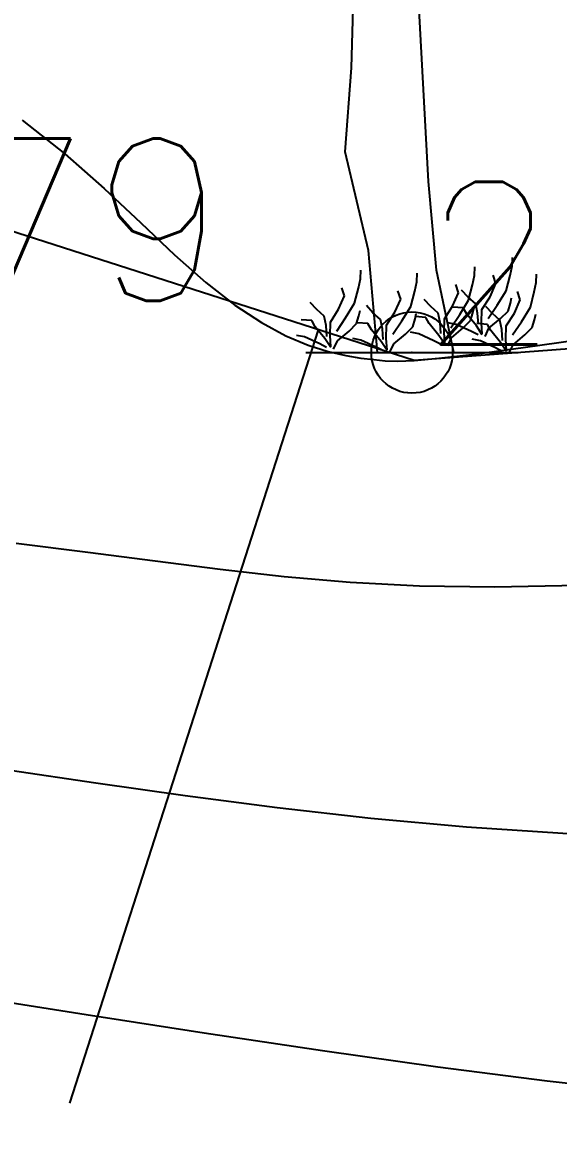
# Model space of a CAD drawing. Header units: millimetres. Extents: x 524954 to 526204, y 9523489 to 9524010.
# Drawn here: x 525918.24 to 525921.54, y 9523707.66 to 9523714.6 of the extents above; entities that cross this region are included whole.
import ezdxf
from ezdxf import colors
from ezdxf.entities.mleader import LeaderData, LeaderLine
from ezdxf.math import Vec2, Vec3

# ---------------------------------------------------------------- set-up
doc = ezdxf.new("R2010")
doc.units = ezdxf.units.MM
doc.header["$PDMODE"] = 32
doc.header["$PDSIZE"] = 0.5
doc.linetypes.add('ACAD_ISO12W100', pattern=[21, 12, -3, 0, -3, 0, -3])
for name, color, linetype in [('Arbre', 34, 'ACAD_ISO12W100'), ('CN_01_00', 3, 'Continuous'), ('CN_02_00', 4, 'Continuous'), ('CN_05_00', 6, 'Continuous'), ('ETQ PAIR', 7, 'Continuous'), ('Haut_Talus', 30, 'Continuous'), ('Talus', 2, 'Continuous'), ('TopoAlt', 3, 'Continuous'), ('TOPOJIS', 7, 'Continuous')]:
    doc.layers.add(name, color=color, linetype=linetype)
doc.styles.add('Simplex 1.0', font='Simplex.shx', dxfattribs={"width": 0.99, "height": 1})
doc.styles.get("Standard").update_dxf_attribs({"font": 'arial.ttf'})

# ---------------------------------------------------------------- blocks, each defined once
blk = doc.blocks.new('TCPOINT M')
at = {"color": 0}
blk.add_point((0, 0), dxfattribs=at)
at = {"layer": 'TopoAlt', "style": 'Simplex 1.0', "width": 0.99}
blk.add_attdef('ALT', (0.15, 0.15), '', height=1, dxfattribs=at)
blk = doc.blocks.new('v088')
at = {"linetype": 'Continuous'}
for p, q in [((-0.3726, 1.7516), (-0.3518, 2.5418)), ((0.1022, 1.0525), (0.0429, 2.1085)), ((-0.4115, 1.2346), (-0.3726, 1.7516)), ((-0.2683, 0.6281), (-0.4115, 1.2346)), ((0.151, 0.5063), (0.1022, 1.0525)), ((-0.2127, 0), (-0.2683, 0.6281)), ((0.2565, 0), (0.151, 0.5063)), ((-0.6539, 0), (0.6539, 0))]:
    blk.add_line(p, q, dxfattribs=at)
at = {"color": 3, "linetype": 'Continuous'}
for p, q in [((0.6155, 0.5313), (0.6179, 0.5842)), ((-0.3173, 0.4544), (-0.3149, 0.5073)), ((0.0288, 0.4351), (0.0313, 0.488)), ((0.3847, 0.4736), (0.3871, 0.5265)), ((0.6034, 0.4736), (0.6155, 0.5313)), ((-0.3294, 0.3967), (-0.3173, 0.4544)), ((0.0168, 0.3774), (0.0288, 0.4351)), ((0.2861, 0.3678), (0.2693, 0.4183)), ((0.3726, 0.4159), (0.3847, 0.4736)), ((0.4808, 0.3438), (0.5169, 0.4255)), ((0.5169, 0.4255), (0.5001, 0.476)), ((0.5794, 0.3798), (0.6034, 0.4736)), ((0.7525, 0.3726), (0.7645, 0.4303)), ((0.7645, 0.4303), (0.7669, 0.4832)), ((-0.452, 0.2669), (-0.4159, 0.3486)), ((-0.4159, 0.3486), (-0.4327, 0.3991)), ((-0.3534, 0.3029), (-0.3294, 0.3967)), ((-0.0697, 0.3294), (-0.0865, 0.3798)), ((-0.0072, 0.2837), (0.0168, 0.3774)), ((0.25, 0.2861), (0.2861, 0.3678)), ((0.3462, 0.3414), (0.3053, 0.3847)), ((0.3486, 0.3221), (0.3726, 0.4159)), ((0.5241, 0.2909), (0.5794, 0.3798)), ((0.6659, 0.3246), (0.6491, 0.375)), ((0.7285, 0.2789), (0.7525, 0.3726)), ((-0.5866, 0.2645), (-0.6275, 0.3077)), ((-0.4087, 0.214), (-0.3534, 0.3029)), ((-0.2404, 0.2452), (-0.2813, 0.2885)), ((-0.1058, 0.2476), (-0.0697, 0.3294)), ((-0.0625, 0.1947), (-0.0072, 0.2837)), ((0.1154, 0.2837), (0.0745, 0.327)), ((0.1611, 0.2428), (0.1154, 0.2837)), ((0.1995, 0.2068), (0.25, 0.2861)), ((0.3149, 0.2741), (0.25, 0.2789)), ((0.2933, 0.2332), (0.3486, 0.3221)), ((0.3919, 0.3005), (0.3462, 0.3414)), ((0.375, 0.2452), (0.3823, 0.2789)), ((0.4039, 0.2428), (0.3919, 0.3005)), ((0.4303, 0.2645), (0.4808, 0.3438)), ((0.4953, 0.2404), (0.4544, 0.2837)), ((0.4688, 0.2092), (0.5241, 0.2909)), ((0.5914, 0.2548), (0.6058, 0.3029)), ((0.6058, 0.3029), (0.6131, 0.3366)), ((0.6299, 0.2428), (0.6659, 0.3246)), ((0.6732, 0.1899), (0.7285, 0.2789)), ((-0.5409, 0.2236), (-0.5866, 0.2645)), ((-0.5289, 0.1659), (-0.5409, 0.2236)), ((-0.5025, 0.1875), (-0.452, 0.2669)), ((-0.464, 0.1322), (-0.4087, 0.214)), ((-0.3414, 0.1779), (-0.327, 0.226)), ((-0.327, 0.226), (-0.3197, 0.2596)), ((-0.1947, 0.2043), (-0.2404, 0.2452)), ((-0.1563, 0.1683), (-0.1058, 0.2476)), ((0.0192, 0.2068), (0.0264, 0.2404)), ((0.0841, 0.2164), (0.0192, 0.2212)), ((0.1058, 0.1779), (0.0841, 0.2164)), ((0.1731, 0.1851), (0.1611, 0.2428)), ((0.238, 0.1515), (0.2933, 0.2332)), ((0.3366, 0.2356), (0.3149, 0.2741)), ((0.3967, 0.1635), (0.3366, 0.2356)), ((0.3606, 0.1971), (0.375, 0.2452)), ((0.4087, 0.1755), (0.4039, 0.2428)), ((0.4279, 0.1827), (0.4303, 0.2645)), ((0.4736, 0.1491), (0.5457, 0.2092)), ((0.5409, 0.1995), (0.4953, 0.2404)), ((0.5457, 0.2092), (0.5914, 0.2548)), ((0.5794, 0.1635), (0.6299, 0.2428)), ((0.7549, 0.2019), (0.7621, 0.2356)), ((-0.6179, 0.1971), (-0.6828, 0.2019)), ((-0.5962, 0.1587), (-0.6179, 0.1971)), ((-0.5361, 0.0865), (-0.5962, 0.1587)), ((-0.5241, 0.0986), (-0.5289, 0.1659)), ((-0.5049, 0.1058), (-0.5025, 0.1875)), ((-0.3871, 0.1322), (-0.3414, 0.1779)), ((-0.2717, 0.1779), (-0.3366, 0.1827)), ((-0.25, 0.1394), (-0.2717, 0.1779)), ((-0.1899, 0.0673), (-0.25, 0.1394)), ((-0.1827, 0.1467), (-0.1947, 0.2043)), ((-0.1779, 0.0793), (-0.1827, 0.1467)), ((-0.1587, 0.0865), (-0.1563, 0.1683)), ((-0.1178, 0.113), (-0.0625, 0.1947)), ((-0.0409, 0.113), (0.0048, 0.1587)), ((0.0048, 0.1587), (0.0192, 0.2068)), ((0.1659, 0.1058), (0.1058, 0.1779)), ((0.1779, 0.1178), (0.1731, 0.1851)), ((0.1971, 0.125), (0.1995, 0.2068)), ((0.2717, 0.1731), (0.2212, 0.1827)), ((0.2428, 0.0914), (0.3149, 0.1515)), ((0.3654, 0.1298), (0.2717, 0.1731)), ((0.3149, 0.1515), (0.3606, 0.1971)), ((0.4327, 0.1082), (0.3967, 0.1635)), ((0.464, 0.1731), (0.3991, 0.1779)), ((0.4327, 0.113), (0.4279, 0.1827)), ((0.4496, 0.0986), (0.4736, 0.1491)), ((0.4856, 0.1346), (0.464, 0.1731)), ((0.5529, 0.1418), (0.5409, 0.1995)), ((0.5578, 0.0745), (0.5529, 0.1418)), ((0.577, 0.0817), (0.5794, 0.1635)), ((0.6179, 0.1082), (0.6732, 0.1899)), ((0.6948, 0.1082), (0.7405, 0.1539)), ((0.7405, 0.1539), (0.7549, 0.2019)), ((-0.6611, 0.0962), (-0.7116, 0.1058)), ((-0.5674, 0.0529), (-0.6611, 0.0962)), ((-0.5001, 0.0313), (-0.5361, 0.0865)), ((-0.5001, 0.0361), (-0.5049, 0.1058)), ((-0.4832, 0.0216), (-0.4592, 0.0721)), ((-0.4592, 0.0721), (-0.3871, 0.1322)), ((-0.3149, 0.0769), (-0.3654, 0.0865)), ((-0.2212, 0.0337), (-0.3149, 0.0769)), ((-0.1539, 0.0168), (-0.1587, 0.0865)), ((-0.113, 0.0529), (-0.0409, 0.113)), ((0.0409, 0.1154), (-0.0096, 0.125)), ((0.1346, 0.0721), (0.0409, 0.1154)), ((0.1755, 0.0505), (0.1346, 0.0721)), ((0.2019, 0.0505), (0.1659, 0.1058)), ((0.2019, 0.0553), (0.1971, 0.125)), ((0.2188, 0.0409), (0.2428, 0.0914)), ((0.4063, 0.1082), (0.3654, 0.1298)), ((0.4207, 0.0721), (0.3702, 0.0817)), ((0.5145, 0.0288), (0.4207, 0.0721)), ((0.5457, 0.0625), (0.4856, 0.1346)), ((0.5818, 0.012), (0.577, 0.0817)), ((0.6227, 0.0481), (0.6948, 0.1082)), ((-0.5265, 0.0313), (-0.5674, 0.0529)), ((-0.1803, 0.012), (-0.2212, 0.0337)), ((-0.1539, 0.012), (-0.1899, 0.0673)), ((-0.137, 0.0024), (-0.113, 0.0529)), ((0.5554, 0.0072), (0.5145, 0.0288)), ((0.5818, 0.0072), (0.5457, 0.0625)), ((0.5986, -0.0024), (0.6227, 0.0481))]:
    blk.add_line(p, q, dxfattribs=at)

msp = doc.modelspace()

# ---------------------------------------------------------------- linework, layer by layer
at = {"layer": 'CN_01_00', "elevation": 283, "flags": 128}
msp.add_lwpolyline([(525917.9273, 9523708.6061), (525918.6302, 9523708.4946), (525919.3563, 9523708.382), (525920.0852, 9523708.2731), (525920.796, 9523708.173), (525921.4683, 9523708.0867), (525922.0814, 9523708.0192), (525922.6191, 9523707.9738), (525923.0833, 9523707.948), (525923.4801, 9523707.9373), (525923.8157, 9523707.9377), (525924.0965, 9523707.9447), (525924.3286, 9523707.9543), (525924.5184, 9523707.9622), (525924.6719, 9523707.964), (525924.7969, 9523707.9561), (525924.9065, 9523707.937), (525925.0153, 9523707.9056), (525925.1379, 9523707.8609), (525925.2888, 9523707.8019), (525925.4826, 9523707.7276)], dxfattribs=at)
at = {"layer": 'CN_02_00', "flags": 128}
for points, elevation in [([(525918.2373, 9523713.9981), (525918.4995, 9523713.7911), (525918.7421, 9523713.5769), (525918.9664, 9523713.3663), (525919.1741, 9523713.1697), (525919.3666, 9523712.998), (525919.5451, 9523712.8593), (525919.7097, 9523712.7519), (525919.8605, 9523712.6713), (525919.9973, 9523712.6135), (525920.1199, 9523712.5742), (525920.2284, 9523712.549), (525920.3226, 9523712.5338), (525920.4024, 9523712.5242), (525920.4713, 9523712.5173), (525920.5467, 9523712.5145), (525920.6498, 9523712.5186), (525920.8016, 9523712.5325), (525921.0232, 9523712.5589), (525921.3356, 9523712.6005), (525921.76, 9523712.6602)], 286), ([(525918.1625, 9523709.9985), (525918.6912, 9523709.9205), (525919.2401, 9523709.8427), (525919.8057, 9523709.7689), (525920.3842, 9523709.7031), (525920.9719, 9523709.6493), (525921.565, 9523709.6113), (525922.16, 9523709.593), (525922.7524, 9523709.5968), (525923.3345, 9523709.6183), (525923.8982, 9523709.6518), (525924.4351, 9523709.6913), (525924.9368, 9523709.731), (525925.3952, 9523709.7649), (525925.8018, 9523709.7872)], 284)]:
    msp.add_lwpolyline(points, dxfattribs=dict(at, elevation=elevation))
at = {"layer": 'CN_05_00', "elevation": 285, "flags": 128}
msp.add_lwpolyline([(525918.2003, 9523711.3949), (525918.6414, 9523711.3395), (525919.0565, 9523711.2854), (525919.455, 9523711.2348), (525919.8501, 9523711.1907), (525920.2551, 9523711.1559), (525920.6832, 9523711.1332), (525921.1477, 9523711.1256), (525921.6617, 9523711.1358), (525922.2386, 9523711.1668), (525922.8856, 9523711.2197), (525923.5858, 9523711.2887), (525924.3163, 9523711.3663), (525925.0544, 9523711.445), (525925.7772, 9523711.5172)], dxfattribs=at)
at = {"layer": 'Haut_Talus', "flags": 128}
msp.add_lwpolyline([(525967.0779, 9523715.3934), (525957.1922, 9523708.2532), (525951.5074, 9523706.5584), (525940.0856, 9523708.2342), (525936.5106, 9523709.4892), (525930.2165, 9523713.2371), (525920.6498, 9523712.5186), (525913.7171, 9523714.7465), (525902.9832, 9523716.877), (525892.0351, 9523719.5533), (525886.2049, 9523722.8157), (525884.4581, 9523724.1496), (525882.759, 9523726.1852), (525872.1538, 9523732.0709)], dxfattribs=at)
at = {"layer": 'Talus'}
msp.add_line((525920.0584, 9523712.7087), (525918.5287, 9523707.9485), dxfattribs=at)

# ---------------------------------------------------------------- block references
at = {"layer": 'Arbre'}
msp.add_blockref('v088', (525920.637, 9523712.568), dxfattribs=at)
at = {"layer": 'TOPOJIS'}
ref = msp.add_blockref('TCPOINT M', (525914.793, 9523712.8359, 285.79), dxfattribs=at)
ref.add_attrib('ALT', '285.79', (525914.843, 9523712.8859, 285.79), dxfattribs={"layer": 'TopoAlt', "height": 1, "style": 'Simplex 1.0', "width": 0.99})
ref = msp.add_blockref('TCPOINT M', (525920.6367, 9523712.568, 286.05), dxfattribs=at)
ref.add_attrib('ALT', '286.05', (525920.6867, 9523712.618, 286.05), dxfattribs={"layer": 'TopoAlt', "height": 1, "style": 'Simplex 1.0', "width": 0.99})

# ---------------------------------------------------------------- next in the draw order: leaders
at = {"layer": 'ETQ PAIR'}
ml = msp.add_multileader_mtext('Standard', dxfattribs=at)
ml.set_content('Cheminement des piétons', color=256)
ml.set_leader_properties()
ml.build(insert=Vec2(0, 0))
ml.multileader.update_dxf_attribs({"has_text_frame": 1, "dogleg_length": 2.5, "arrow_head_size": 3.5})
ctx = ml.context
ctx.base_point, ctx.char_height, ctx.arrow_head_size, ctx.landing_gap_size, ctx.plane_origin, ctx.plane_x_axis, ctx.plane_y_axis = Vec3(525826.318, 9523701.2723), 3.5, 3.5, 0.8, Vec3(525997.1507, 9523585.7165), Vec3(0.940159, 0.340735), Vec3(-0.340735, 0.940159)
ctx.text_align_type = 1
notes = []
notes.append((ctx, [(0, (1, 1, 0), (525883.1717, 9523721.8774), (-0.940159, -0.340735), 2.5, [(1, [(525926.3599, 9523709.377), (525955.5493, 9523709.3918)], 0, [])])]))
ctx.mtext.insert, ctx.mtext.text_direction, ctx.mtext.rotation, ctx.mtext.alignment, ctx.mtext.flow_direction = Vec3(525852.8078, 9523713.251), Vec3(0.940159, 0.340735), 0.347698, 2, 5
ctx.mtext.has_bg_fill, ctx.mtext.bg_color, ctx.mtext.bg_scale_factor, ctx.mtext.bg_transparency, ctx.mtext.use_window_bg_color = 1, -1027028792, 1.5, 0, 1
for ctx, leaders in notes:
    for number, flags, end, landing, length, lines in leaders:
        leader = LeaderData()
        leader.index, (leader.has_last_leader_line, leader.has_dogleg_vector, leader.attachment_direction) = number, flags
        leader.last_leader_point, leader.dogleg_vector, leader.dogleg_length = Vec3(end), Vec3(landing), length
        for number, points, colour, breaks in lines:
            line = LeaderLine()
            line.index, line.vertices, line.color, line.breaks = number, Vec3.list(points), colors.encode_raw_color(colour), breaks
            leader.lines.append(line)
        ctx.leaders.append(leader)

doc.saveas('drawing.dxf')
